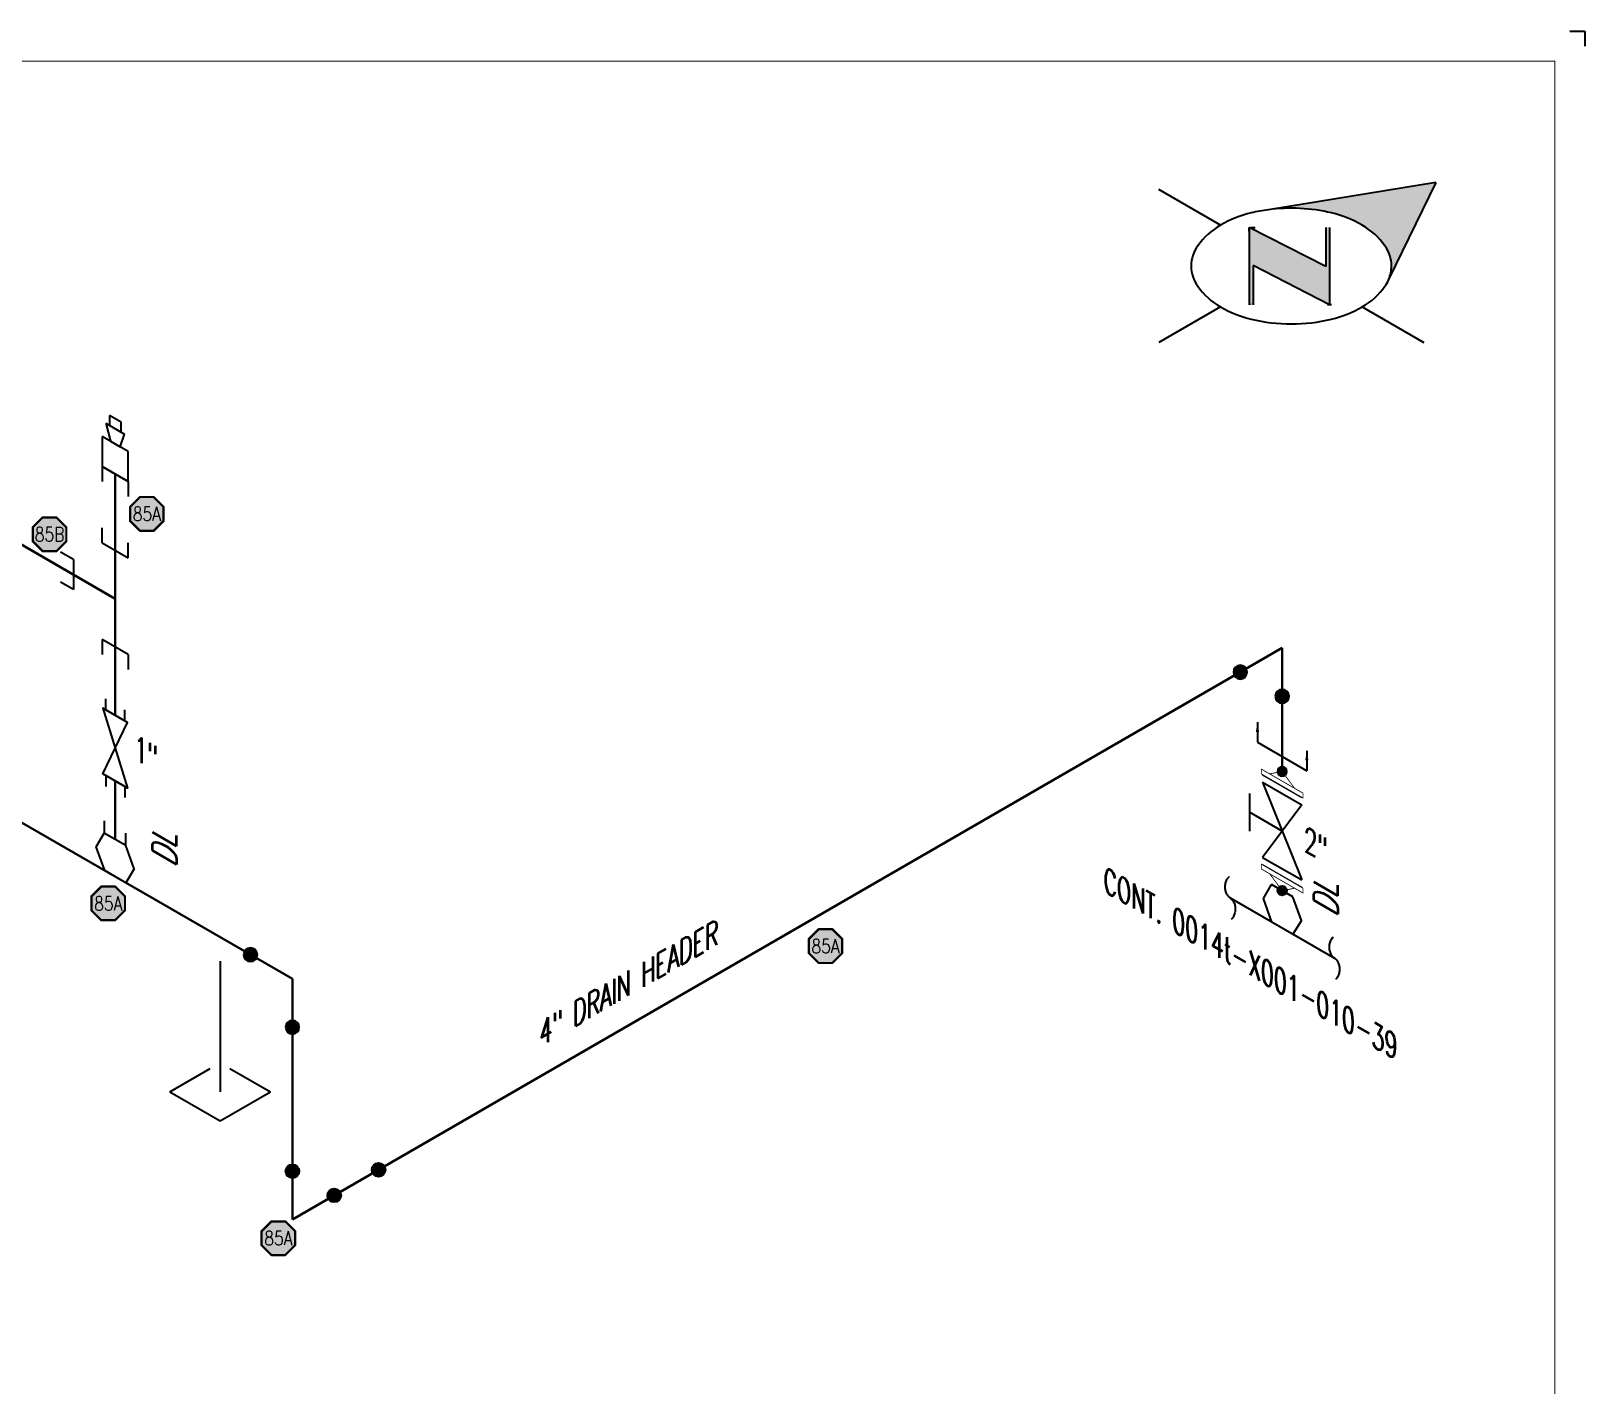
# Model space of a CAD drawing. Header units: inches. Extents: x 0 to 17.2, y 0 to 11.2.
# Drawn here: x 10.79 to 17.25, y 5.62 to 11.25 of the extents above; entities that cross this region are included whole.
import ezdxf
from ezdxf.enums import TextEntityAlignment as Align

# ---------------------------------------------------------------- set-up
doc = ezdxf.new("R2010")
doc.units = ezdxf.units.IN
doc.header["$MEASUREMENT"] = 0
doc.linetypes.add('HIDDEN2', pattern=[0.1875, 0.125, -0.0625])
for name, color, linetype in [('3', 1, 'Continuous'), ('BORDER', 3, 'Continuous'), ('COMP', 1, 'Continuous'), ('Continuation', 7, 'Continuous'), ('DL', 20, 'Continuous'), ('FITTINGS', 4, 'Continuous'), ('PART_PCML', 7, 'Continuous'), ('PIPE-ANNO', 150, 'HIDDEN2'), ('TEXT', 7, 'Continuous'), ('UNAS.PIPE', 251, 'Continuous'), ('WELD POINTS', 41, 'Continuous'), ('Welds', 7, 'Continuous')]:
    doc.layers.add(name, color=color, linetype=linetype)
doc.layers.add('PIPE', color=7, linetype='Continuous', lineweight=30)
doc.styles.add('ISO30', font='simplex.shx', dxfattribs={"width": 0.85, "oblique": 30, "height": 0.075})
doc.styles.add('PART_Standard', font='romans', dxfattribs={"width": 0.8, "height": 0.09})
doc.styles.add('Richmond', font='arial.ttf')
doc.styles.add('SIMPLEX', font='ROMANS')
doc.dimstyles.new('Richmond', dxfattribs={"dimtxt": 0.18, "dimasz": 0.18, "dimexe": 0.18, "dimexo": 0.0625, "dimgap": 0.09, "dimtad": 0, "dimtih": 1, "dimtoh": 1, "dimdec": 4, "dimzin": 0, "dimdsep": 46, "dimtxsty": 'Richmond', "dimcen": 0.09, "dimadec": 0, "dimazin": 0, "dimtfac": 1, "dimtdec": 4, "dimtofl": 0, "dimtmove": 0, "dimatfit": 3, "dimfxl": 1, "dimtolj": 1, "dimtzin": 0, "dimarcsym": 0})

# ---------------------------------------------------------------- blocks, each defined once
blk = doc.blocks.new('north2')
at = {"layer": 'BORDER'}
for points in [[(-0.706, -0.7673, -0.156851), (-0.679, -0.8512, -0.095667), (-0.6893, -0.9048), (-0.4945, -0.5044), (-1.1905, -0.6173, -0.092194), (-0.9281, -0.6306, -0.072341), (-0.8009, -0.6813, -0.106617)], [(-0.9381, -1.0109), (-0.9364, -1.0092), (-0.9364, -0.6907), (-0.9524, -0.6907), (-0.9524, -0.8533), (-1.2701, -0.6907), (-1.2701, -0.7067), (-1.2701, -1.0118), (-1.254, -1.0118), (-1.254, -0.8492)]]:
    blk.add_hatch(color=7, dxfattribs=at).paths.add_polyline_path(points)
at = {"layer": 'BORDER', "color": 7}
for p, q in [((-0.4945, -0.5044), (-1.1905, -0.6173)), ((-0.4945, -0.5044), (-0.6893, -0.9048)), ((-1.3895, -0.6813), (-1.6462, -0.5331)), ((-1.2701, -0.6907), (-1.2701, -1.0118)), ((-0.9524, -0.8533), (-1.2701, -0.6907)), ((-1.2701, -0.7067), (-1.2701, -0.6907)), ((-1.262, -0.6907), (-1.246, -0.6907)), ((-0.9524, -0.6907), (-0.9524, -0.8533)), ((-0.9364, -0.6907), (-0.9364, -1.0118)), ((-0.9364, -1.0118), (-1.254, -0.8492)), ((-1.254, -0.8492), (-1.254, -1.0118)), ((-1.3895, -1.0211), (-1.6462, -1.1694)), ((-1.2603, -1.0109), (-1.262, -1.0092)), ((-0.9283, -1.0118), (-0.9444, -1.0118)), ((-0.8009, -1.0211), (-0.5441, -1.1694))]:
    blk.add_line(p, q, dxfattribs=at)
for centre, radius, start, end in [((-1.1517, -1.0932), 0.4756, 103.44948, 120), ((-1.0952, -1.3294), 0.7185, 97.62035, 103.44948), ((-1.0952, -1.3294), 0.7185, 76.55052, 97.62035), ((-1.0387, -1.0932), 0.4756, 60, 76.55052), ((-1.2376, -0.9443), 0.3037, 120, 144.34287), ((-0.9527, -0.9443), 0.3037, 35.65713, 60), ((-1.3674, -0.8512), 0.144, 144.34287, 180), ((-0.823, -0.8512), 0.144, 360, 35.65713), ((-1.3674, -0.8512), 0.144, 180, 215.65713), ((-0.823, -0.8512), 0.144, 337.57958, 360), ((-1.2376, -0.7582), 0.3037, 215.65713, 240), ((-0.9527, -0.7582), 0.3037, 300, 324.34287), ((-0.823, -0.8512), 0.144, 324.34287, 337.55468), ((-1.1517, -0.6093), 0.4756, 240, 256.55052), ((-1.0387, -0.6093), 0.4756, 283.44948, 300), ((-1.0952, -0.373), 0.7185, 256.55052, 270), ((-1.0952, -0.373), 0.7185, 270, 283.44948)]:
    blk.add_arc(centre, radius, start, end, dxfattribs=at)
blk = doc.blocks.new('A$C6804a2e5')
blk.add_blockref('north2', (0, 0))
blk = doc.blocks.new('A$C860dd1f6')
at = {"layer": 'PIPE'}
blk.add_blockref('A$C6804a2e5', (0, 0), dxfattribs=at)
blk = doc.blocks.new('Border')
at = {"layer": 'BORDER', "const_width": 0.005}
blk.add_lwpolyline([(0.25, 0.25), (17.25, 0.25), (17.25, 11.25), (0.25, 11.25)], close=True, dxfattribs=at)
blk = doc.blocks.new('3_VALVE_FLANGE_GATE_30')
at = {"color": 0, "linetype": 'ByBlock', "lineweight": -2}
blk.add_wipeout([(-0.1624, -0.1875), (-0.1353, -0.1719), (0, 0), (0.1353, -0.0156), (0.1624, 0), (0.1624, 0.1875), (0.1353, 0.1719), (0, 0), (-0.1353, 0.0156), (-0.1624, 0)], dxfattribs=at)
for p, q in [((0.0677, 0.1953), (-0.0677, 0.1172)), ((0.1353, 0.1719), (-0.1353, -0.1719)), ((0, 0), (0, 0.1563)), ((0.1353, 0.1719), (0.1353, -0.0156)), ((0.1624, 0.1875), (0.1624, 0)), ((-0.1624, 0), (-0.1624, -0.1875)), ((-0.1353, 0.0156), (-0.1353, -0.1719)), ((0.1353, -0.0156), (-0.1353, 0.0156))]:
    blk.add_line(p, q, dxfattribs=at)
blk = doc.blocks.new('1_Text_330')
at = {"layer": 'TEXT', "style": 'PART_Standard', "oblique": 330, "width": 0.8}
blk.add_attdef('3/4"', (0, 0), '', height=0.09, rotation=330, dxfattribs=at)
blk = doc.blocks.new('AM9A04')
at = {"const_width": 0.01}
blk.add_lwpolyline([(-0.05, -0.144), (-0.15, 0.087), (-0.05, 0.202)], dxfattribs=at)
at = {"linetype": 'Continuous', "const_width": 0.01}
blk.add_lwpolyline([(0, -0.289), (0, 0.289), (-0.05, 0.318), (-0.05, -0.26)], close=True, dxfattribs=at)
blk = doc.blocks.new('A09')
at = {"layer": 'Welds'}
h = blk.add_hatch(color=256, dxfattribs=at)
h.dxf.hatch_style = 1
h.paths.add_polyline_path([(-0.03, 0, 1), (0.03, 0, 1)])
blk.add_circle((0, 0), 0.03, dxfattribs=at)
blk = doc.blocks.new('*U81')
blk.add_wipeout([(0.052, -0.03), (0.0173, -0.07), (0.0173, -0.1101), (0, -0.1001), (0, 0.1001), (0.0173, 0.0901), (0.0173, 0.05)]).dxf.layer = 'COMP'
at = {"layer": '3', "xscale": 0.65, "yscale": 0.65, "zscale": 0.65}
blk.add_blockref('A09', (0.052, -0.03), dxfattribs=at)
at = {"layer": 'COMP', "xscale": 0.3466300616258731, "yscale": 0.3466300616258731, "zscale": 0.3466300616258731, "rotation": 180}
blk.add_blockref('AM9A04', (0, 0), dxfattribs=at)
blk = doc.blocks.new('2_ELBOW_WELD_330')
at = {"linetype": 'ByBlock', "lineweight": -2}
h = blk.add_hatch(color=0, dxfattribs=at)
edge = h.paths.add_edge_path()
edge.add_arc((0.174, -0.1004), 0.0286, 0, 360)
h = blk.add_hatch(color=0, dxfattribs=at)
edge = h.paths.add_edge_path()
edge.add_arc((0, -0.2009), 0.0286, 0, 360)
at = {"color": 0, "linetype": 'ByBlock', "lineweight": -2}
for centre in [(0.174, -0.1004), (0, -0.2009)]:
    blk.add_circle(centre, 0.0286, dxfattribs=at)
blk = doc.blocks.new('2_ELBOW_WELD_30')
at = {"linetype": 'ByBlock', "lineweight": -2}
h = blk.add_hatch(color=0, dxfattribs=at)
edge = h.paths.add_edge_path()
edge.add_arc((0.174, 0.1004), 0.0286, 0, 360)
h = blk.add_hatch(color=0, dxfattribs=at)
edge = h.paths.add_edge_path()
edge.add_arc((0, -0.2009), 0.0286, 0, 360)
at = {"color": 0, "linetype": 'ByBlock', "lineweight": -2}
for centre in [(0.174, 0.1004), (0, -0.2009)]:
    blk.add_circle(centre, 0.0286, dxfattribs=at)
blk = doc.blocks.new('2_WELD_SINGLE_00')
at = {"linetype": 'ByBlock', "lineweight": -2}
h = blk.add_hatch(color=0, dxfattribs=at)
edge = h.paths.add_edge_path()
edge.add_arc((0, 0), 0.0286, 0, 360)
at = {"color": 0, "linetype": 'ByBlock', "lineweight": -2}
blk.add_circle((0, 0), 0.0286, dxfattribs=at)
blk = doc.blocks.new('4_SUPPORT_PLATE_00')
at = {"color": 0, "linetype": 'ByBlock', "lineweight": -2}
for p, q in [((0, -0.1), (0, -0.6425)), ((-0.2097, -0.6425), (-0.042, -0.5457)), ((0.0407, -0.5449), (0.2097, -0.6425)), ((-0.2097, -0.6425), (0, -0.7636)), ((0, -0.7636), (0.2097, -0.6425))]:
    blk.add_line(p, q, dxfattribs=at)
blk = doc.blocks.new('DL_Vert_30')
at = {"layer": 'DL', "style": 'ISO30', "oblique": 30, "width": 0.85}
blk.add_text('DL', height=0.1, rotation=90, dxfattribs=at).set_placement((0, 0))
blk = doc.blocks.new('1_BREAK-PIPE_PIPE_00')
at = {"color": 0, "linetype": 'ByBlock', "lineweight": -2}
for centre, major_axis in [((-0.03, 0.092), (0, -0.101)), ((0.03, -0.092), (0, 0.101))]:
    blk.add_ellipse(centre, major_axis=major_axis, ratio=0.711978, start_param=0.427466, end_param=3.141593, dxfattribs=at)
blk = doc.blocks.new('1_Tilde_00')
at = {"layer": 'PIPE-ANNO', "xscale": -0.5000000000000001, "yscale": 0.5, "zscale": 0.5}
blk.add_blockref('1_BREAK-PIPE_PIPE_00', (0, 0), dxfattribs=at)
blk = doc.blocks.new('1_Cont_330')
at = {"layer": 'Continuation', "style": 'PART_Standard', "oblique": 330, "width": 0.8}
blk.add_attdef('CONT.', (0, 0), '', height=0.09, rotation=330, dxfattribs=at)
blk = doc.blocks.new('*U89')
blk.add_wipeout([(-0.0436, 0.0252), (-0.079, 0.1231), (-0.0454, 0.1812), (0.0436, 0.1298), (0.079, 0.0319), (0.0436, -0.0252)])
at = {"layer": 'FITTINGS', "linetype": 'Continuous'}
for p, q in [((-0.079, 0.1231), (-0.0454, 0.1812)), ((0.0436, 0.1298), (-0.0454, 0.1812)), ((0.079, 0.0319), (0.0436, 0.1298)), ((-0.0436, 0.0252), (-0.079, 0.1231)), ((0.0436, -0.0252), (-0.0436, 0.0252)), ((0.079, 0.0319), (0.0436, -0.0252))]:
    blk.add_line(p, q, dxfattribs=at)
blk = doc.blocks.new('2_SOCKET_SINGLE_30')
at = {"color": 0, "linetype": 'ByBlock', "lineweight": -2}
for p, q in [((0, 0.0625), (0.0541, 0.0937)), ((0, 0.0625), (0, -0.0625)), ((0, -0.0625), (0.0541, -0.0313))]:
    blk.add_line(p, q, dxfattribs=at)
blk = doc.blocks.new('*U99')
blk.add_wipeout([(-0.0515, -0.1067), (0.0515, -0.1661), (0, 0), (0.0515, 0.1067), (-0.0515, 0.1661), (0, 0)]).dxf.layer = 'FITTINGS'
at = {"layer": 'FITTINGS'}
blk.add_lwpolyline([(-0.0515, -0.1067), (0.0515, 0.1067), (-0.0515, 0.1661), (0.0515, -0.1661)], close=True, dxfattribs=at)
at = {"layer": 'FITTINGS', "xscale": 0.7320126629850954, "yscale": 0.7320126629850954, "zscale": 0.7320126629850954}
for p, rotation in [((0, 0.1364), 59.99999999999999), ((0, -0.1364), 239.9999999999999)]:
    blk.add_blockref('2_SOCKET_SINGLE_30', p, dxfattribs=dict(at, rotation=rotation))
blk = doc.blocks.new('2_TEE_SOCKET_30')
at = {"color": 0, "linetype": 'ByBlock', "lineweight": -2}
for p, q in [((0.0541, 0.2321), (0.0541, 0.2946)), ((0.0541, 0.2321), (-0.0541, 0.1696)), ((-0.0541, 0.1696), (-0.0541, 0.2321)), ((0.174, 0.1629), (0.2281, 0.1942)), ((0.174, 0.1629), (0.174, 0.0379)), ((0.174, 0.0379), (0.2281, 0.0692)), ((-0.0541, -0.2321), (0.0541, -0.1696)), ((0.0541, -0.1696), (0.0541, -0.2321)), ((-0.0541, -0.2321), (-0.0541, -0.2946))]:
    blk.add_line(p, q, dxfattribs=at)
blk = doc.blocks.new('2_COUPLING_THREAD_PIPE_30')
at = {"color": 0, "linetype": 'ByBlock', "lineweight": -2}
blk.add_wipeout([(-0.0541, 0.0313), (-0.0541, -0.0937), (0.0541, -0.0313), (0.0541, 0.0937)], dxfattribs=at)
for p, q in [((0.0541, 0.0937), (-0.0541, 0.0313)), ((0.0541, -0.0313), (0.0541, 0.0937)), ((-0.0541, 0.0313), (-0.0541, -0.0937)), ((-0.0541, -0.0937), (0.0541, -0.0313))]:
    blk.add_line(p, q, dxfattribs=at)
blk = doc.blocks.new('2_PLUG_PIPE_30')
at = {"color": 0, "linetype": 'ByBlock', "lineweight": -2}
blk.add_wipeout([(0, 0.0231), (0, -0.0231), (0.0551, -0.0133), (0.0551, 0.0037), (0.0903, 0.0241), (0.0903, 0.0802), (0.0551, 0.0599), (0.0551, 0.0769)], dxfattribs=at)
for p, q in [((0.0551, 0.0769), (0, 0.0231)), ((0.0903, 0.0802), (0.0551, 0.0599)), ((0.0551, 0.0769), (0.0551, -0.0133)), ((0.0903, 0.0241), (0.0903, 0.0802)), ((0, 0.0231), (0, -0.0231)), ((0.0551, 0.0037), (0.0903, 0.0241)), ((0, -0.0231), (0.0551, -0.0133))]:
    blk.add_line(p, q, dxfattribs=at)
blk = doc.blocks.new('1_Text_30')
at = {"layer": 'TEXT', "style": 'PART_Standard', "oblique": 30, "width": 0.8}
blk.add_attdef('TEXT', (0, 0), '', height=0.09, rotation=30, dxfattribs=at)
blk = doc.blocks.new('PART_PCML')
blk.add_hatch(color=0).paths.add_polyline_path([(-0.0699, -0.029), (-0.029, -0.0699), (0.029, -0.0699), (0.0699, -0.029), (0.0699, 0.029), (0.029, 0.0699), (-0.029, 0.0699), (-0.0699, 0.029)])
at = {"color": 7, "const_width": 0.009}
blk.add_lwpolyline([(-0.0699, 0.029), (-0.029, 0.0699), (0.029, 0.0699), (0.0699, 0.029), (0.0699, -0.029), (0.029, -0.0699), (-0.029, -0.0699), (-0.0699, -0.029), (-0.0699, 0.029), (-0.029, 0.0699)], dxfattribs=at)
at = {"color": 18, "true_color": 0x000000}
blk.add_lwpolyline([(-0.029, 0.0699), (-0.0699, 0.029), (-0.0699, -0.029), (-0.029, -0.0699), (0.029, -0.0699), (0.0699, -0.029), (0.0699, 0.029), (0.029, 0.0699)], close=True, dxfattribs=at)
at = {"color": 7, "true_color": 0xffffff, "style": 'SIMPLEX', "width": 0.8, "flags": 1}
for tag, p in [('CIRCUIT', (-0.0939, 0.0889)), ('DM', (-0.0527, -0.1332)), ('TYPE', (-0.0749, -0.2043))]:
    blk.add_attdef(tag, p, '', height=0.0586, dxfattribs=at)
at = {"color": 7, "true_color": 0xffffff, "style": 'SIMPLEX', "width": 0.8}
blk.add_attdef('DMDISP', text='', height=0.0586, dxfattribs=at).set_placement((0, 0), align=Align.MIDDLE_CENTER)
blk = doc.blocks.new('*U106')
at = {"color": 20, "linetype": 'ByBlock', "ltscale": 0.7}
blk.add_line((-0.1026, 0.1218), (0.1026, 0.0032), dxfattribs=at)
for points in [[(-0.1026, 0.2044), (-0.1026, 0.1218)], [(0.1026, 0.0858), (0.1026, 0.0032)]]:
    blk.add_leader(points, dimstyle='Richmond', override={"dimasz": 0.04, "dimgap": 0.09, "dimtad": 0}, dxfattribs=at)

msp = doc.modelspace()

# ---------------------------------------------------------------- linework, layer by layer
for p, q in [((17.1875, 11.25), (17.25, 11.25)), ((17.25, 11.25), (17.25, 11.1875))]:
    msp.add_line(p, q)
at = {"layer": 'PIPE'}
for p, q in [((11.1419, 7.7369), (11.1419, 9.5343)), ((11.1419, 8.8914), (10.5064, 9.2583)), ((15.9916, 8.6869), (15.9924, 7.7383)), ((11.878, 7.3119), (10.4058, 8.1619)), ((11.878, 6.3119), (11.878, 7.3119))]:
    msp.add_line(p, q, dxfattribs=at)
at = {"layer": 'UNAS.PIPE'}
msp.add_line((15.9924, 7.7383), (15.9926, 7.5231), dxfattribs=at)

# ---------------------------------------------------------------- block references
for name, p in [('DL_Vert_30', (11.3966, 7.7725)), ('1_Tilde_00', (16.2091, 7.3981))]:
    msp.add_blockref(name, p)
at = {"layer": 'BORDER'}
for name, p in [('Border', (-0.125, -0.125)), ('A$C860dd1f6', (17.125, 11.125))]:
    msp.add_blockref(name, p, dxfattribs=at)
at = {"layer": 'FITTINGS', "xscale": -1}
msp.add_blockref('2_TEE_SOCKET_30', (11.1419, 8.8914), dxfattribs=at)
at = {"layer": 'FITTINGS'}
msp.add_blockref('4_SUPPORT_PLATE_00', (11.5778, 7.4852), dxfattribs=at)
at = {"layer": 'PART_PCML', "color": 13}
for p, values in [((11.2732, 9.2441), {'DMDISP': '85A'}), ((10.869, 9.1592), {'DMDISP': '85B'}), ((14.0937, 7.4481), {'DMDISP': '85A'}), ((11.8198, 6.2344), {'DMDISP': '85A'})]:
    msp.add_blockref('PART_PCML', p, dxfattribs=at).add_auto_attribs(values)
at = {"layer": 'TEXT'}
for name, p, values in [('1_Text_330', (11.2216, 8.2257), {'3/4"': '1"'}), ('1_Text_30', (12.9053, 7.0294), {'TEXT': '4" DRAIN HEADER'})]:
    msp.add_blockref(name, p, dxfattribs=at).add_auto_attribs(values)
at = {"layer": 'WELD POINTS', "xscale": -1}
for name, p in [('2_ELBOW_WELD_330', (15.9916, 8.6869)), ('2_ELBOW_WELD_30', (11.878, 7.3119))]:
    msp.add_blockref(name, p, dxfattribs=at)
at = {"layer": 'WELD POINTS', "rotation": 120}
msp.add_blockref('2_ELBOW_WELD_330', (11.878, 6.3119), dxfattribs=at)
at = {"layer": 'WELD POINTS'}
msp.add_blockref('2_WELD_SINGLE_00', (12.2365, 6.5188), dxfattribs=at)

# ---------------------------------------------------------------- next in the draw order: block references
at = {"layer": 'FITTINGS', "rotation": 59.99999999999999}
for name, p in [('2_COUPLING_THREAD_PIPE_30', (11.1419, 9.4718)), ('3_VALVE_FLANGE_GATE_30', (15.9916, 7.9262))]:
    msp.add_blockref(name, p, dxfattribs=at)
at = {"layer": 'FITTINGS'}
msp.add_blockref('*U99', (11.1419, 8.2704), dxfattribs=at)
at = {"layer": 'PIPE'}
msp.add_blockref('*U89', (11.1419, 7.7369), dxfattribs=at)

# ---------------------------------------------------------------- next in the draw order: block references
for name, p in [('1_Tilde_00', (15.776, 7.6481)), ('DL_Vert_30', (16.2237, 7.5663))]:
    msp.add_blockref(name, p)
at = {"layer": 'COMP', "ltscale": 0.65, "xscale": -1, "rotation": 239.9999999999998}
msp.add_blockref('*U81', (15.9916, 8.1137), dxfattribs=at)
at = {"layer": 'FITTINGS', "rotation": 59.99999999999999}
msp.add_blockref('2_PLUG_PIPE_30', (11.1419, 9.5343), dxfattribs=at)
at = {"layer": 'FITTINGS', "xscale": -1, "yscale": -1, "rotation": 59.99999999999994}
msp.add_blockref('2_SOCKET_SINGLE_30', (11.1419, 9.4093), dxfattribs=at)
at = {"layer": 'FITTINGS', "xscale": 0.812150159943758, "yscale": 0.812150159943758, "zscale": 0.812150159943758, "rotation": 59.99999999999999}
msp.add_blockref('2_SOCKET_SINGLE_30', (11.1417, 7.8924), dxfattribs=at)
at = {"layer": 'PART_PCML', "color": 13}
msp.add_blockref('PART_PCML', (11.1128, 7.6256), dxfattribs=at).add_auto_attribs({'DMDISP': '85A'})
at = {"layer": 'TEXT'}
msp.add_blockref('1_Text_330', (16.084, 7.8451), dxfattribs=at).add_auto_attribs({'3/4"': '2"'})

# ---------------------------------------------------------------- next in the draw order: linework, layer by layer
at = {"layer": 'PIPE'}
msp.add_line((15.9916, 8.6869), (11.878, 6.3119), dxfattribs=at)

# ---------------------------------------------------------------- next in the draw order: block references
at = {"layer": 'DL'}
msp.add_blockref('*U106', (15.9916, 8.1737), dxfattribs=at)

# ---------------------------------------------------------------- next in the draw order: wipeouts: each hides what was drawn before it
msp.add_wipeout([(15.9489, 7.5483), (15.9136, 7.6462), (15.9471, 7.7043), (16.0362, 7.6529), (16.0715, 7.555), (16.0362, 7.4979)]).dxf.layer = 'UNAS.PIPE'

# ---------------------------------------------------------------- next in the draw order: linework, layer by layer
at = {"layer": 'UNAS.PIPE', "linetype": 'Continuous'}
for p, q in [((15.9136, 7.6462), (15.9471, 7.7043)), ((16.0362, 7.6529), (15.9471, 7.7043)), ((15.9489, 7.5483), (15.9136, 7.6462)), ((16.0715, 7.555), (16.0362, 7.6529)), ((16.0362, 7.4979), (15.9489, 7.5483)), ((16.0715, 7.555), (16.0362, 7.4979))]:
    msp.add_line(p, q, dxfattribs=at)

# ---------------------------------------------------------------- next in the draw order: wipeouts: each hides what was drawn before it
msp.add_wipeout([(15.9916, 7.6786), (16.0436, 7.6886), (16.0783, 7.6686), (16.0783, 7.6886), (15.905, 7.7887), (15.905, 7.7687), (15.9396, 7.7487)]).dxf.layer = 'COMP'

# ---------------------------------------------------------------- next in the draw order: hatches: boundary and pattern name
at = {"layer": 'UNAS.PIPE'}
h = msp.add_hatch(color=256, dxfattribs=at)
h.dxf.hatch_style = 1
h.paths.add_polyline_path([(16.0111, 7.6786, 1), (15.9721, 7.6786, 1)])

# ---------------------------------------------------------------- next in the draw order: linework, layer by layer
msp.add_line((15.776, 7.6481), (16.2091, 7.3981), dxfattribs=at)
msp.add_circle((15.9916, 7.6786), 0.0195, dxfattribs=at)

# ---------------------------------------------------------------- next in the draw order: block references
at = {"layer": 'COMP', "xscale": -0.3466300616258731, "yscale": 0.3466300616258732, "zscale": 0.3466300616258731, "rotation": 239.9999999999999}
msp.add_blockref('AM9A04', (15.9916, 7.7387), dxfattribs=at)
at = {"layer": 'Continuation'}
msp.add_blockref('1_Cont_330', (15.249, 7.6774), dxfattribs=at).add_auto_attribs({'CONT.': 'CONT. 0014t-X001-010-39'})

doc.saveas('drawing.dxf')
